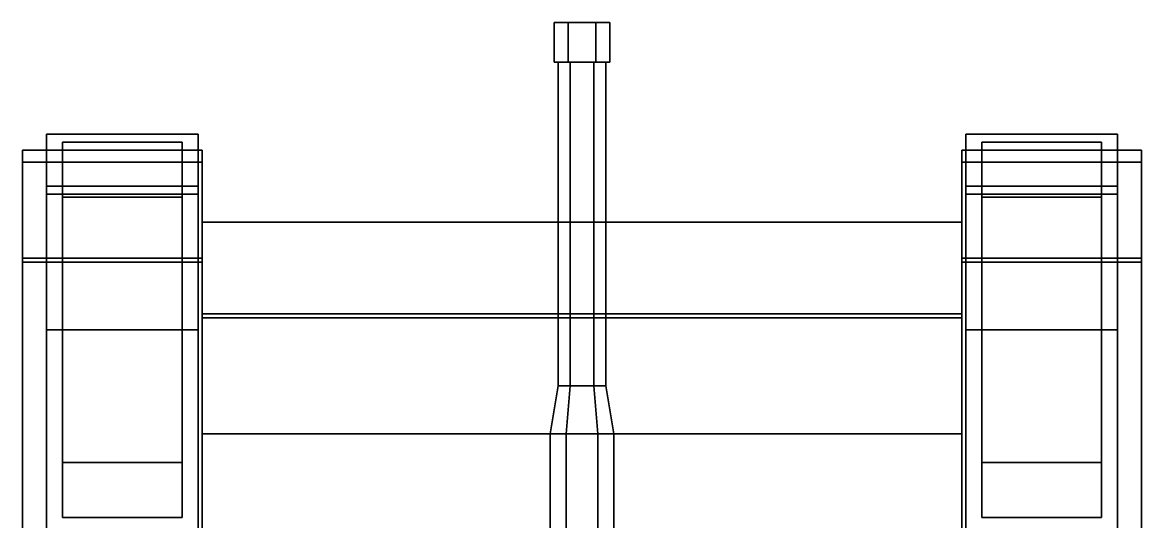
# Model space of a CAD drawing. Header units: millimetres. Extents: x -1.4 to 3, y -3 to 11.
# Drawn here: x -1.4 to 1.4, y 1.94 to 3.19 of the extents above; entities that cross this region are included whole.
import ezdxf

# ---------------------------------------------------------------- set-up
doc = ezdxf.new("R2010")
doc.units = ezdxf.units.MM
for name, color, linetype in [('gun', 1, 'Continuous'), ('mudguards', 6, 'Continuous'), ('tracks', 3, 'Continuous'), ('wheels', 2, 'Continuous')]:
    doc.layers.add(name, color=color, linetype=linetype)

msp = doc.modelspace()

# ---------------------------------------------------------------- linework, layer by layer
for points in [[(-0.95, 2.46, 0.5), (-0.95, 2.16, 0.42), (-0.95, 2.45, 1.19), (-0.95, 2.69, 0.86)], [(-0.95, 2.69, 0.86), (-0.95, 2.45, 1.19), (0.95, 2.45, 1.19), (0.95, 2.69, 0.86)], [(0.95, 2.69, 0.86), (0.95, 2.46, 0.5), (-0.95, 2.46, 0.5), (-0.95, 2.69, 0.86)], [(0.95, 2.45, 1.19), (0.95, 2.16, 0.42), (0.95, 2.46, 0.5), (0.95, 2.69, 0.86)], [(0.95, 2.46, 0.5), (0.95, 2.16, 0.42), (-0.95, 2.16, 0.42), (-0.95, 2.46, 0.5)], [(-0.95, 2.16, 0.42), (-0.95, 1.85, 0.42), (-0.95, 1.85, 1.29), (-0.95, 2.45, 1.19)], [(-0.95, 2.45, 1.19), (-0.95, 1.85, 1.29), (0.95, 1.85, 1.29), (0.95, 2.45, 1.19)], [(0.95, 1.85, 1.29), (0.95, 1.85, 0.42), (0.95, 2.16, 0.42), (0.95, 2.45, 1.19)], [(0.95, 2.16, 0.42), (0.95, -2.16, 0.42), (-0.95, -2.16, 0.42), (-0.95, 2.16, 0.42)]]:
    msp.add_3dface(points)
at = {"layer": 'gun'}
for points in [[(-0.035, 3.19, 2.0906), (-0.07, 3.19, 2.03), (-0.07, 3.09, 2.03), (-0.035, 3.09, 2.0906)], [(-0.07, 3.19, 2.03), (-0.035, 3.19, 1.9694), (-0.035, 3.09, 1.9694), (-0.07, 3.09, 2.03)], [(0.07, 3.19, 2.03), (-0.07, 3.19, 2.03), (-0.035, 3.19, 2.0906), (0.035, 3.19, 2.0906)], [(0.035, 3.19, 1.9694), (-0.035, 3.19, 1.9694), (-0.07, 3.19, 2.03), (0.07, 3.19, 2.03)], [(0.035, 3.19, 2.0906), (-0.035, 3.19, 2.0906), (-0.035, 3.09, 2.0906), (0.035, 3.09, 2.0906)], [(-0.035, 3.19, 1.9694), (0.035, 3.19, 1.9694), (0.035, 3.09, 1.9694), (-0.035, 3.09, 1.9694)], [(0.07, 3.19, 2.03), (0.035, 3.19, 2.0906), (0.035, 3.09, 2.0906), (0.07, 3.09, 2.03)], [(0.035, 3.19, 1.9694), (0.07, 3.19, 2.03), (0.07, 3.09, 2.03), (0.035, 3.09, 1.9694)], [(0.035, 3.09, 2.0906), (-0.035, 3.09, 2.0906), (-0.07, 3.09, 2.03), (0.07, 3.09, 2.03)], [(0.07, 3.09, 2.03), (-0.07, 3.09, 2.03), (-0.035, 3.09, 1.9694), (0.035, 3.09, 1.9694)], [(-0.03, 3.09, 2.082), (-0.06, 3.09, 2.03), (-0.06, 2.28, 2.03), (-0.03, 2.28, 2.082)], [(-0.06, 3.09, 2.03), (-0.03, 3.09, 1.978), (-0.03, 2.28, 1.978), (-0.06, 2.28, 2.03)], [(0.03, 3.09, 2.082), (-0.03, 3.09, 2.082), (-0.03, 2.28, 2.082), (0.03, 2.28, 2.082)], [(-0.03, 3.09, 1.978), (0.03, 3.09, 1.978), (0.03, 2.28, 1.978), (-0.03, 2.28, 1.978)], [(0.06, 3.09, 2.03), (0.03, 3.09, 2.082), (0.03, 2.28, 2.082), (0.06, 2.28, 2.03)], [(0.03, 3.09, 1.978), (0.06, 3.09, 2.03), (0.06, 2.28, 2.03), (0.03, 2.28, 1.978)], [(-0.04, 2.16, 1.9607), (-0.08, 2.16, 2.03), (-0.06, 2.28, 2.03), (-0.03, 2.28, 1.978)], [(-0.08, 2.16, 2.03), (-0.04, 2.16, 2.0993), (-0.03, 2.28, 2.082), (-0.06, 2.28, 2.03)], [(0.04, 2.16, 1.9607), (-0.04, 2.16, 1.9607), (-0.03, 2.28, 1.978), (0.03, 2.28, 1.978)], [(-0.04, 2.16, 2.0993), (0.04, 2.16, 2.0993), (0.03, 2.28, 2.082), (-0.03, 2.28, 2.082)], [(0.08, 2.16, 2.03), (0.04, 2.16, 1.9607), (0.03, 2.28, 1.978), (0.06, 2.28, 2.03)], [(0.04, 2.16, 2.0993), (0.08, 2.16, 2.03), (0.06, 2.28, 2.03), (0.03, 2.28, 2.082)], [(-0.04, 2.16, 2.0993), (-0.08, 2.16, 2.03), (-0.08, 1.41, 2.03), (-0.04, 1.41, 2.0993)], [(-0.08, 2.16, 2.03), (-0.04, 2.16, 1.9607), (-0.04, 1.41, 1.9607), (-0.08, 1.41, 2.03)], [(0.04, 2.16, 2.0993), (-0.04, 2.16, 2.0993), (-0.04, 1.41, 2.0993), (0.04, 1.41, 2.0993)], [(-0.04, 2.16, 1.9607), (0.04, 2.16, 1.9607), (0.04, 1.41, 1.9607), (-0.04, 1.41, 1.9607)], [(0.08, 2.16, 2.03), (0.04, 2.16, 2.0993), (0.04, 1.41, 2.0993), (0.08, 1.41, 2.03)], [(0.04, 2.16, 1.9607), (0.08, 2.16, 2.03), (0.08, 1.41, 2.03), (0.04, 1.41, 1.9607)]]:
    msp.add_3dface(points, dxfattribs=at)
at = {"layer": 'mudguards'}
for points in [[(-1.4, 2.87, 1.19), (-1.4, 2.6, 1.33), (-0.95, 2.6, 1.33), (-0.95, 2.87, 1.19)], [(-1.4, 2.84, 1.16), (-1.4, 2.48, 0.96), (-1.4, 2.6, 1.33), (-1.4, 2.87, 1.19)], [(-0.95, 2.87, 1.19), (-0.95, 2.84, 1.16), (-1.4, 2.84, 1.16), (-1.4, 2.87, 1.19)], [(-0.95, 2.6, 1.33), (-0.95, 2.59, 1.29), (-0.95, 2.84, 1.16), (-0.95, 2.87, 1.19)], [(0.95, 2.84, 1.16), (0.95, 2.59, 1.29), (0.95, 2.6, 1.33), (0.95, 2.87, 1.19)], [(0.95, 2.87, 1.19), (0.95, 2.6, 1.33), (1.4, 2.6, 1.33), (1.4, 2.87, 1.19)], [(1.4, 2.87, 1.19), (1.4, 2.84, 1.16), (0.95, 2.84, 1.16), (0.95, 2.87, 1.19)], [(1.4, 2.87, 1.19), (1.4, 2.6, 1.33), (1.4, 2.48, 0.96), (1.4, 2.84, 1.16)], [(-0.95, 2.84, 1.16), (-0.95, 2.59, 1.29), (-1.4, 2.59, 1.29), (-1.4, 2.84, 1.16)], [(-0.95, 2.45, 1.19), (-0.95, 2.5827, 1.0075), (-0.95, 2.84, 1.16), (-0.95, 2.59, 1.29)], [(0.95, 2.5827, 1.0075), (0.95, 2.45, 1.19), (0.95, 2.59, 1.29), (0.95, 2.8402, 1.1602)], [(1.4, 2.84, 1.16), (1.4, 2.59, 1.29), (0.95, 2.59, 1.29), (0.95, 2.84, 1.16)], [(-1.4, 2.6, 1.33), (-1.4, -2.65, 1.06), (-0.95, -2.65, 1.06), (-0.95, 2.6, 1.33)], [(-1.4, 2.48, 0.96), (-1.4, -2.65, 0.69), (-1.4, -2.65, 1.06), (-1.4, 2.6, 1.33)], [(-0.95, 2.59, 1.29), (-0.95, -2.63, 1.03), (-1.4, -2.63, 1.03), (-1.4, 2.59, 1.29)], [(-0.95, -2.65, 1.06), (-0.95, -2.63, 1.03), (-0.95, 2.59, 1.29), (-0.95, 2.6, 1.33)], [(-0.95, 2.0203, 1.2616), (-0.95, 2.45, 1.19), (-0.95, 2.59, 1.29), (-0.95, 2.0203, 1.2616)], [(0.95, 2.59, 1.29), (0.95, -2.63, 1.03), (0.95, -2.65, 1.06), (0.95, 2.6, 1.33)], [(0.95, 2.6, 1.33), (0.95, -2.65, 1.06), (1.4, -2.65, 1.06), (1.4, 2.6, 1.33)], [(0.95, 2.45, 1.19), (0.95, 2.0203, 1.2616), (0.95, 2.0203, 1.2616), (0.95, 2.5903, 1.2902)], [(1.4, 2.59, 1.29), (1.4, -2.63, 1.03), (0.95, -2.63, 1.03), (0.95, 2.59, 1.29)], [(1.4, -2.65, 1.06), (1.4, -2.65, 0.69), (1.4, 2.48, 0.96), (1.4, 2.6, 1.33)]]:
    msp.add_3dface(points, dxfattribs=at)
at = {"layer": 'tracks'}
for points in [[(-1.34, 2.78, 1.16), (-1.34, 2.91, 0.94), (-0.96, 2.91, 0.94), (-0.96, 2.78, 1.16)], [(-0.96, 2.78, 1.16), (-0.96, 2.91, 0.94), (-1.34, 2.91, 0.94), (-1.34, 2.78, 1.16)], [(-1.34, 2.91, 0.72), (-1.34, 2.76, 0.43), (-0.96, 2.76, 0.43), (-0.96, 2.91, 0.72)], [(-0.96, 2.91, 0.72), (-0.96, 2.76, 0.43), (-1.34, 2.76, 0.43), (-1.34, 2.91, 0.72)], [(-0.96, 2.91, 0.94), (-0.96, 2.91, 0.72), (-1.34, 2.91, 0.72), (-1.34, 2.91, 0.94)], [(-1.34, 2.91, 0.94), (-1.34, 2.91, 0.72), (-0.96, 2.91, 0.72), (-0.96, 2.91, 0.94)], [(1.34, 2.91, 0.72), (1.34, 2.76, 0.43), (0.96, 2.76, 0.43), (0.96, 2.91, 0.72)], [(0.96, 2.91, 0.72), (0.96, 2.76, 0.43), (1.34, 2.76, 0.43), (1.34, 2.91, 0.72)], [(1.34, 2.91, 0.94), (1.34, 2.91, 0.72), (0.96, 2.91, 0.72), (0.96, 2.91, 0.94)], [(0.96, 2.91, 0.94), (0.96, 2.91, 0.72), (1.34, 2.91, 0.72), (1.34, 2.91, 0.94)], [(0.96, 2.78, 1.16), (0.96, 2.91, 0.94), (1.34, 2.91, 0.94), (1.34, 2.78, 1.16)], [(1.34, 2.78, 1.16), (1.34, 2.91, 0.94), (0.96, 2.91, 0.94), (0.96, 2.78, 1.16)], [(-0.96, 2.42, 1.29), (-0.96, 2.78, 1.16), (-1.34, 2.78, 1.16), (-1.34, 2.42, 1.29)], [(-1.34, 2.42, 1.29), (-1.34, 2.78, 1.16), (-0.96, 2.78, 1.16), (-0.96, 2.42, 1.29)], [(1.34, 2.42, 1.29), (1.34, 2.78, 1.16), (0.96, 2.78, 1.16), (0.96, 2.42, 1.29)], [(0.96, 2.42, 1.29), (0.96, 2.78, 1.16), (1.34, 2.78, 1.16), (1.34, 2.42, 1.29)], [(-0.96, 2.76, 0.43), (-0.96, 1.76, 0.01), (-1.34, 1.76, 0.01), (-1.34, 2.76, 0.43)], [(-1.34, 2.76, 0.43), (-1.34, 1.76, 0.01), (-0.96, 1.76, 0.01), (-0.96, 2.76, 0.43)], [(1.34, 2.76, 0.43), (1.34, 1.76, 0.01), (0.96, 1.76, 0.01), (0.96, 2.76, 0.43)], [(0.96, 2.76, 0.43), (0.96, 1.76, 0.01), (1.34, 1.76, 0.01), (1.34, 2.76, 0.43)]]:
    msp.add_3dface(points, dxfattribs=at)
at = {"layer": 'wheels'}
for points in [[(-1, 2.7523, 1.1423), (-1, 2.89, 0.81), (-1.3, 2.89, 0.81), (-1.3, 2.7523, 1.1423)], [(-1, 2.89, 0.81), (-1, 2.7523, 0.4777), (-1.3, 2.7523, 0.4777), (-1.3, 2.89, 0.81)], [(-1.3, 2.42, 1.28), (-1.3, 2.7523, 1.1423), (-1.3, 2.89, 0.81), (-1.3, 2.0877, 1.1423)], [(-1.3, 2.0877, 1.1423), (-1.3, 2.89, 0.81), (-1.3, 2.7523, 0.4777), (-1.3, 1.95, 0.81)], [(-1, 2.0877, 1.1423), (-1, 2.89, 0.81), (-1, 2.7523, 1.1423), (-1, 2.42, 1.28)], [(-1, 1.95, 0.81), (-1, 2.7523, 0.4777), (-1, 2.89, 0.81), (-1, 2.0877, 1.1423)], [(1, 2.0877, 1.1423), (1, 2.89, 0.81), (1, 2.7523, 0.4777), (1, 1.95, 0.81)], [(1, 2.42, 1.28), (1, 2.7523, 1.1423), (1, 2.89, 0.81), (1, 2.0877, 1.1423)], [(1.3, 2.7523, 1.1423), (1.3, 2.89, 0.81), (1, 2.89, 0.81), (1, 2.7523, 1.1423)], [(1.3, 2.89, 0.81), (1.3, 2.7523, 0.4777), (1, 2.7523, 0.4777), (1, 2.89, 0.81)], [(1.3, 1.95, 0.81), (1.3, 2.7523, 0.4777), (1.3, 2.89, 0.81), (1.3, 2.0877, 1.1423)], [(1.3, 2.0877, 1.1423), (1.3, 2.89, 0.81), (1.3, 2.7523, 1.1423), (1.3, 2.42, 1.28)], [(-1, 2.42, 1.28), (-1, 2.7523, 1.1423), (-1.3, 2.7523, 1.1423), (-1.3, 2.42, 1.28)], [(-1, 2.7523, 0.4777), (-1, 2.42, 0.34), (-1.3, 2.42, 0.34), (-1.3, 2.7523, 0.4777)], [(-1.3, 1.95, 0.81), (-1.3, 2.7523, 0.4777), (-1.3, 2.42, 0.34), (-1.3, 2.0877, 0.4777)], [(-1, 2.0877, 0.4777), (-1, 2.42, 0.34), (-1, 2.7523, 0.4777), (-1, 1.95, 0.81)], [(1, 1.95, 0.81), (1, 2.7523, 0.4777), (1, 2.42, 0.34), (1, 2.0877, 0.4777)], [(1.3, 2.7523, 0.4777), (1.3, 2.42, 0.34), (1, 2.42, 0.34), (1, 2.7523, 0.4777)], [(1.3, 2.42, 1.28), (1.3, 2.7523, 1.1423), (1, 2.7523, 1.1423), (1, 2.42, 1.28)], [(1.3, 2.0877, 0.4777), (1.3, 2.42, 0.34), (1.3, 2.7523, 0.4777), (1.3, 1.95, 0.81)], [(-1, 2.0877, 1.1423), (-1, 2.42, 1.28), (-1.3, 2.42, 1.28), (-1.3, 2.0877, 1.1423)], [(-1, 2.42, 0.34), (-1, 2.0877, 0.4777), (-1.3, 2.0877, 0.4777), (-1.3, 2.42, 0.34)], [(1.3, 2.42, 0.34), (1.3, 2.0877, 0.4777), (1, 2.0877, 0.4777), (1, 2.42, 0.34)], [(1.3, 2.0877, 1.1423), (1.3, 2.42, 1.28), (1, 2.42, 1.28), (1, 2.0877, 1.1423)], [(-1, 1.95, 0.81), (-1, 2.0877, 1.1423), (-1.3, 2.0877, 1.1423), (-1.3, 1.95, 0.81)], [(-1, 2.0877, 0.4777), (-1, 1.95, 0.81), (-1.3, 1.95, 0.81), (-1.3, 2.0877, 0.4777)], [(1.3, 1.95, 0.81), (1.3, 2.0877, 1.1423), (1, 2.0877, 1.1423), (1, 1.95, 0.81)], [(1.3, 2.0877, 0.4777), (1.3, 1.95, 0.81), (1, 1.95, 0.81), (1, 2.0877, 0.4777)]]:
    msp.add_3dface(points, dxfattribs=at)

doc.saveas('drawing.dxf')
